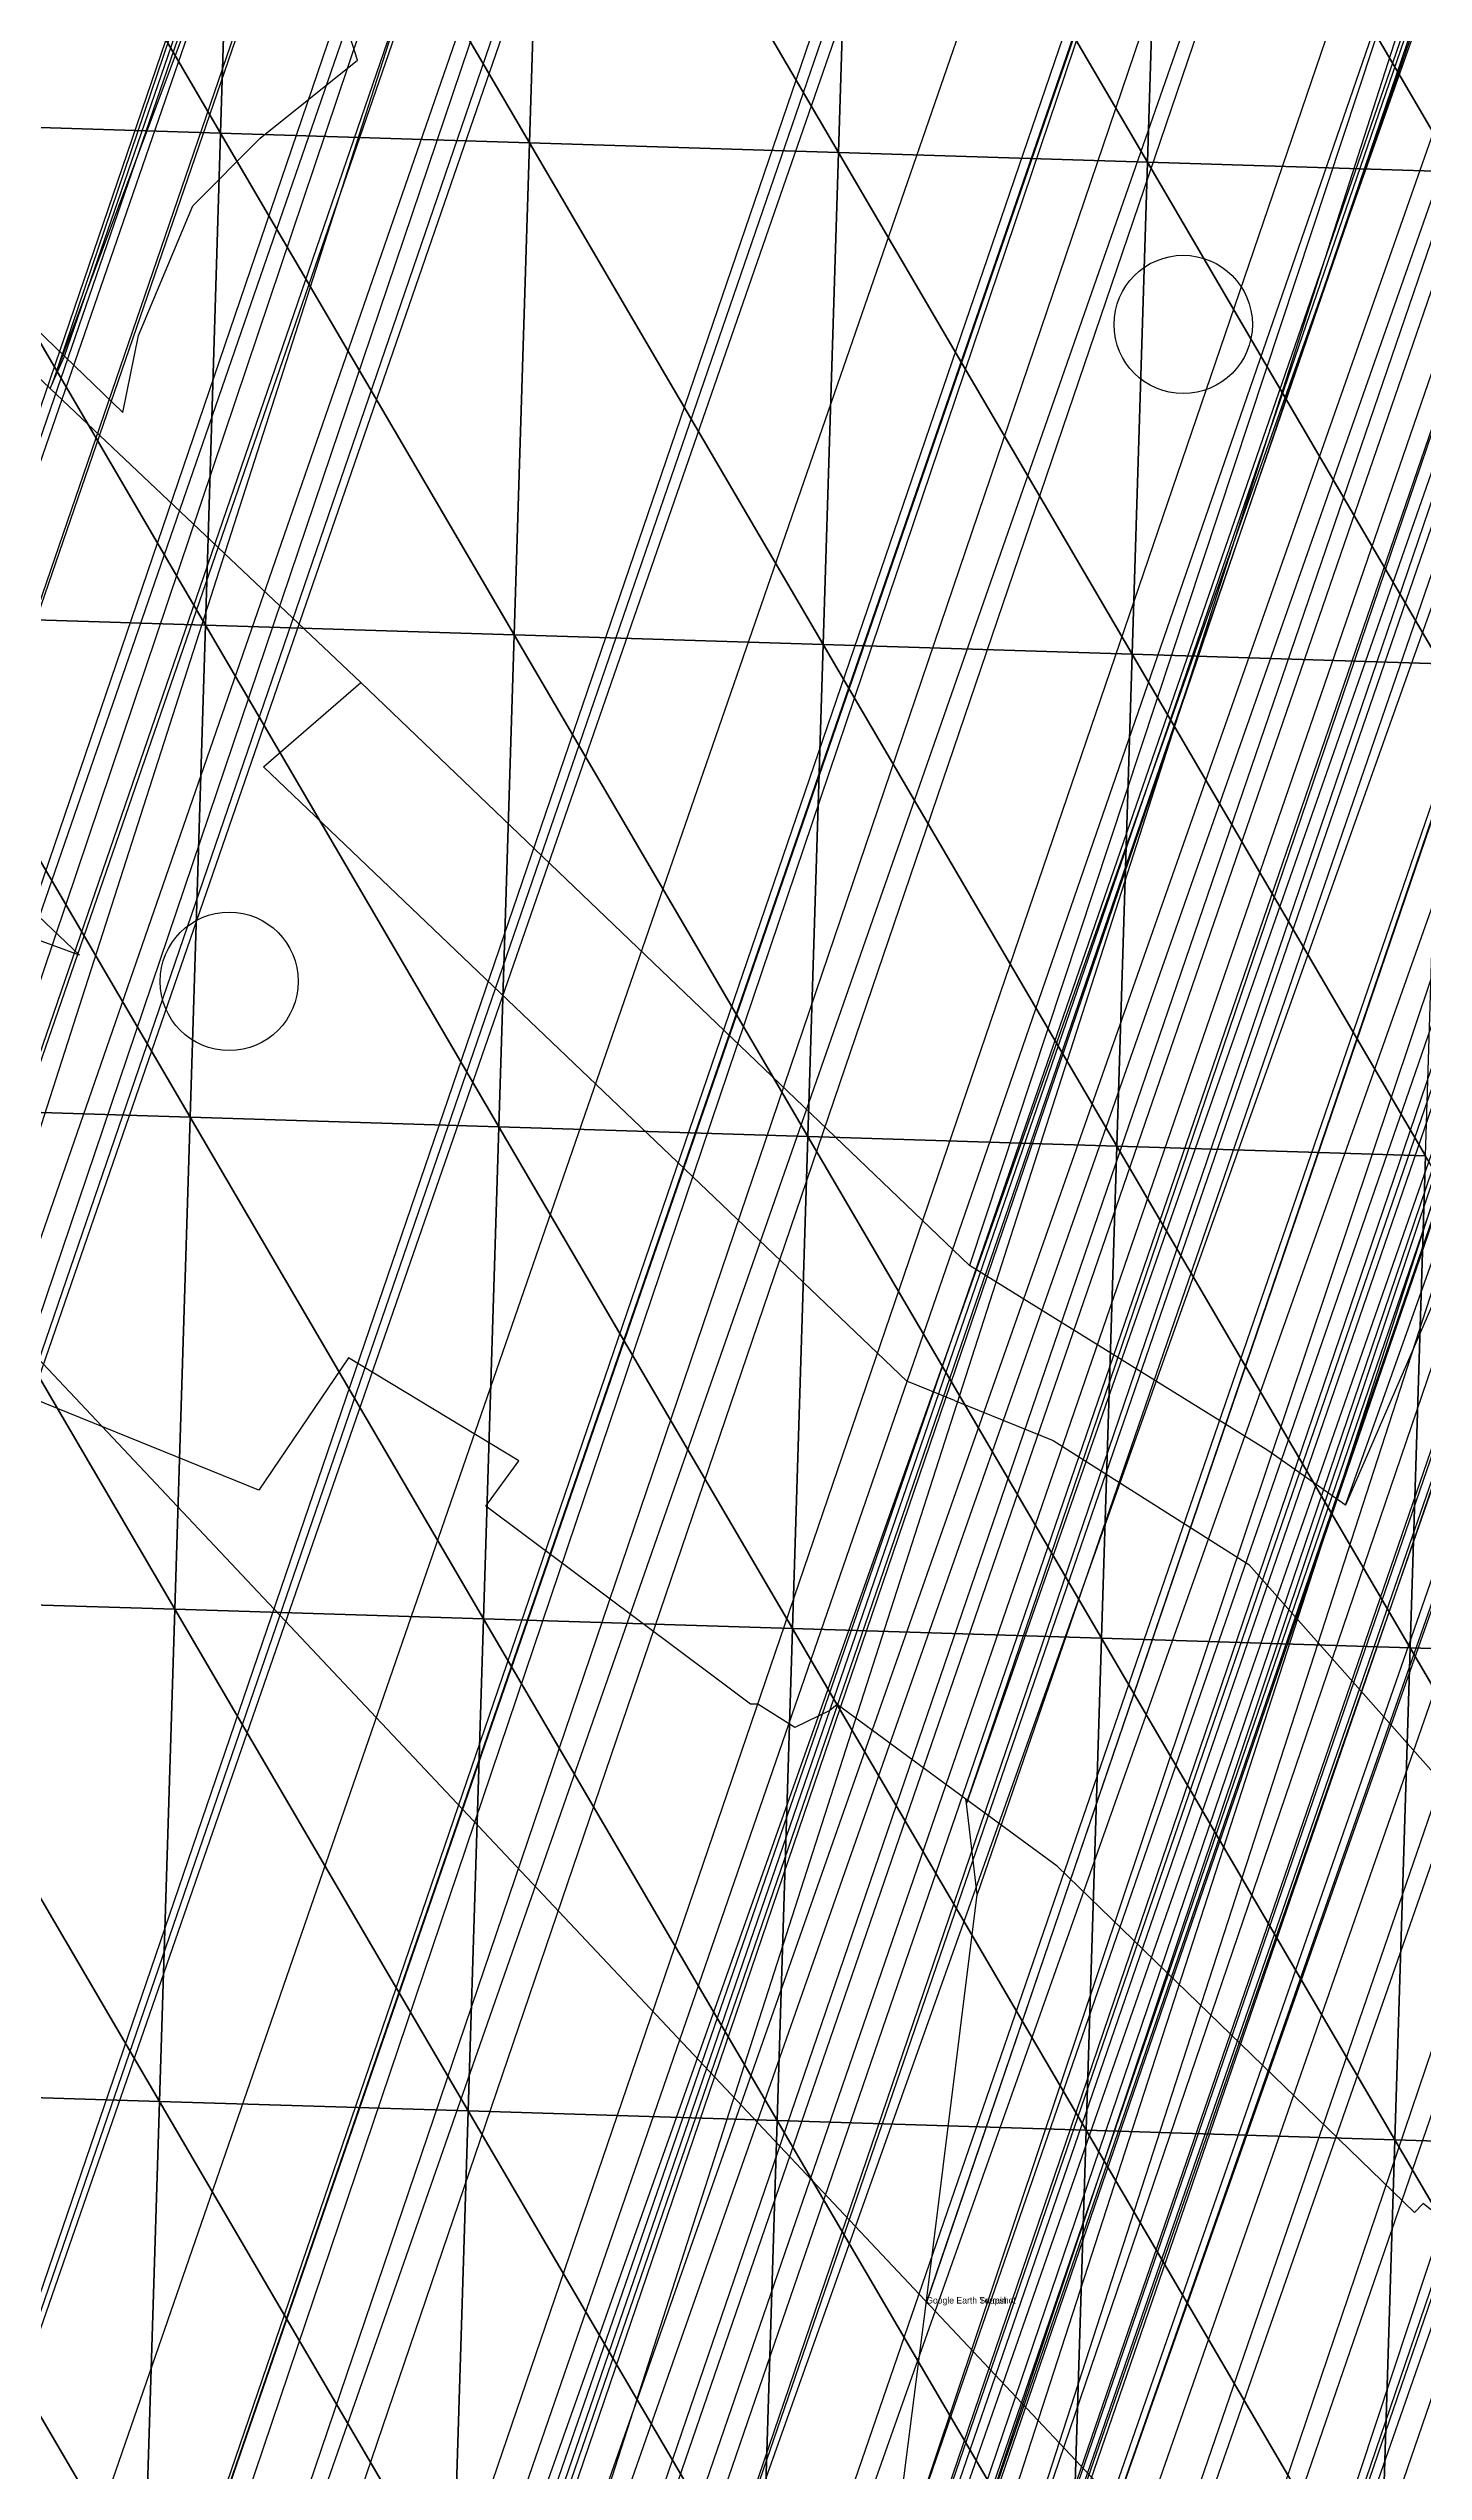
# Model space of a CAD drawing. Extents: x -1515 to 3065, y -1614 to 5536.
# Drawn here: x -136.3 to 77.2, y -26.1 to 349.9 of the extents above; entities that cross this region are included whole.
import ezdxf

# ---------------------------------------------------------------- set-up
doc = ezdxf.new("R2010")
doc.units = 0
doc.header["$MEASUREMENT"] = 0
doc.layers.get('0').update_dxf_attribs({"linetype": 'CONTINUOUS'})
for name, color, linetype in [('0710400000', 7, 'CONTINUOUS'), ('___', 6, 'CONTINUOUS'), ('_______________', 7, 'CONTINUOUS'), ('GOOGLE_EARTH_SNAPSHOT', 72, 'CONTINUOUS'), ('GOOGLE_EARTH_TERRAIN', 142, 'CONTINUOUS'), ('N-RAION', 1, 'CONTINUOUS')]:
    doc.layers.add(name, color=color, linetype=linetype)

# ---------------------------------------------------------------- blocks, each defined once
blk = doc.blocks.new('GOOGLE_EARTH_TERRAIN')
at = {"color": 8}
mesh = blk.add_polyface(dxfattribs=at)
corners = [(-109.53, 336.76, -1.96), (-155.1, 414.6, -3.96), (-157.48, 338.26, -1.96)]
mesh.append_faces([[corners[k] for k in face] for face in [(0, 1, 2)]], dxfattribs={"color": 8})
mesh = blk.add_polyface(dxfattribs=at)
corners = [(-107.15, 413.11, -2.96), (-155.1, 414.6, -3.96), (-109.53, 336.76, -1.96)]
mesh.append_faces([[corners[k] for k in face] for face in [(0, 1, 2)]], dxfattribs={"color": 8})
mesh = blk.add_polyface(dxfattribs=at)
corners = [(-61.58, 335.26, -1.96), (-107.15, 413.11, -2.96), (-109.53, 336.76, -1.96)]
mesh.append_faces([[corners[k] for k in face] for face in [(0, 1, 2)]], dxfattribs={"color": 8})
mesh = blk.add_polyface(dxfattribs=at)
corners = [(-59.2, 411.61, -1.96), (-107.15, 413.11, -2.96), (-61.58, 335.26, -1.96)]
mesh.append_faces([[corners[k] for k in face] for face in [(0, 1, 2)]], dxfattribs={"color": 8})
mesh = blk.add_polyface(dxfattribs=at)
corners = [(-13.63, 333.77, -1.96), (-59.2, 411.61, -1.96), (-61.58, 335.26, -1.96)]
mesh.append_faces([[corners[k] for k in face] for face in [(0, 1, 2)]], dxfattribs={"color": 8})
mesh = blk.add_polyface(dxfattribs=at)
corners = [(-11.25, 410.12, -1.96), (-59.2, 411.61, -1.96), (-13.63, 333.77, -1.96)]
mesh.append_faces([[corners[k] for k in face] for face in [(0, 1, 2)]], dxfattribs={"color": 8})
mesh = blk.add_polyface(dxfattribs=at)
corners = [(34.32, 332.28, -1.96), (-11.25, 410.12, -1.96), (-13.63, 333.77, -1.96)]
mesh.append_faces([[corners[k] for k in face] for face in [(0, 1, 2)]], dxfattribs={"color": 8})
mesh = blk.add_polyface(dxfattribs=at)
corners = [(36.7, 408.62, -1.96), (-11.25, 410.12, -1.96), (34.32, 332.28, -1.96)]
mesh.append_faces([[corners[k] for k in face] for face in [(0, 1, 2)]], dxfattribs={"color": 8})
mesh = blk.add_polyface(dxfattribs=at)
corners = [(82.27, 330.78, -2.96), (36.7, 408.62, -1.96), (34.32, 332.28, -1.96)]
mesh.append_faces([[corners[k] for k in face] for face in [(0, 1, 2)]], dxfattribs={"color": 8})
mesh = blk.add_polyface(dxfattribs=at)
corners = [(84.64, 407.13, -2.96), (36.7, 408.62, -1.96), (82.27, 330.78, -2.96)]
mesh.append_faces([[corners[k] for k in face] for face in [(0, 1, 2)]], dxfattribs={"color": 8})
mesh = blk.add_polyface(dxfattribs=at)
corners = [(-111.91, 260.41, -1.96), (-157.48, 338.26, -1.96), (-159.86, 261.91, -1.96)]
mesh.append_faces([[corners[k] for k in face] for face in [(0, 1, 2)]], dxfattribs={"color": 8})
mesh = blk.add_polyface(dxfattribs=at)
corners = [(-109.53, 336.76, -1.96), (-157.48, 338.26, -1.96), (-111.91, 260.41, -1.96)]
mesh.append_faces([[corners[k] for k in face] for face in [(0, 1, 2)]], dxfattribs={"color": 8})
mesh = blk.add_polyface(dxfattribs=at)
corners = [(-63.96, 258.92, -0.96), (-109.53, 336.76, -1.96), (-111.91, 260.41, -1.96)]
mesh.append_faces([[corners[k] for k in face] for face in [(0, 1, 2)]], dxfattribs={"color": 8})
mesh = blk.add_polyface(dxfattribs=at)
corners = [(-61.58, 335.26, -1.96), (-109.53, 336.76, -1.96), (-63.96, 258.92, -0.96)]
mesh.append_faces([[corners[k] for k in face] for face in [(0, 1, 2)]], dxfattribs={"color": 8})
mesh = blk.add_polyface(dxfattribs=at)
corners = [(-16.01, 257.42, -0.96), (-61.58, 335.26, -1.96), (-63.96, 258.92, -0.96)]
mesh.append_faces([[corners[k] for k in face] for face in [(0, 1, 2)]], dxfattribs={"color": 8})
mesh = blk.add_polyface(dxfattribs=at)
corners = [(-13.63, 333.77, -1.96), (-61.58, 335.26, -1.96), (-16.01, 257.42, -0.96)]
mesh.append_faces([[corners[k] for k in face] for face in [(0, 1, 2)]], dxfattribs={"color": 8})
mesh = blk.add_polyface(dxfattribs=at)
corners = [(31.94, 255.93, -0.96), (-13.63, 333.77, -1.96), (-16.01, 257.42, -0.96)]
mesh.append_faces([[corners[k] for k in face] for face in [(0, 1, 2)]], dxfattribs={"color": 8})
mesh = blk.add_polyface(dxfattribs=at)
corners = [(34.32, 332.28, -1.96), (-13.63, 333.77, -1.96), (31.94, 255.93, -0.96)]
mesh.append_faces([[corners[k] for k in face] for face in [(0, 1, 2)]], dxfattribs={"color": 8})
mesh = blk.add_polyface(dxfattribs=at)
corners = [(79.89, 254.44, -0.96), (34.32, 332.28, -1.96), (31.94, 255.93, -0.96)]
mesh.append_faces([[corners[k] for k in face] for face in [(0, 1, 2)]], dxfattribs={"color": 8})
mesh = blk.add_polyface(dxfattribs=at)
corners = [(82.27, 330.78, -2.96), (34.32, 332.28, -1.96), (79.89, 254.44, -0.96)]
mesh.append_faces([[corners[k] for k in face] for face in [(0, 1, 2)]], dxfattribs={"color": 8})
mesh = blk.add_polyface(dxfattribs=at)
corners = [(-114.29, 184.07, -1.96), (-159.86, 261.91, -1.96), (-162.24, 185.56, -1.96)]
mesh.append_faces([[corners[k] for k in face] for face in [(0, 1, 2)]], dxfattribs={"color": 8})
mesh = blk.add_polyface(dxfattribs=at)
corners = [(-111.91, 260.41, -1.96), (-159.86, 261.91, -1.96), (-114.29, 184.07, -1.96)]
mesh.append_faces([[corners[k] for k in face] for face in [(0, 1, 2)]], dxfattribs={"color": 8})
mesh = blk.add_polyface(dxfattribs=at)
corners = [(-66.34, 182.57, -0.96), (-111.91, 260.41, -1.96), (-114.29, 184.07, -1.96)]
mesh.append_faces([[corners[k] for k in face] for face in [(0, 1, 2)]], dxfattribs={"color": 8})
mesh = blk.add_polyface(dxfattribs=at)
corners = [(-63.96, 258.92, -0.96), (-111.91, 260.41, -1.96), (-66.34, 182.57, -0.96)]
mesh.append_faces([[corners[k] for k in face] for face in [(0, 1, 2)]], dxfattribs={"color": 8})
mesh = blk.add_polyface(dxfattribs=at)
corners = [(-18.39, 181.08, 0.04), (-63.96, 258.92, -0.96), (-66.34, 182.57, -0.96)]
mesh.append_faces([[corners[k] for k in face] for face in [(0, 1, 2)]], dxfattribs={"color": 8})
mesh = blk.add_polyface(dxfattribs=at)
corners = [(-16.01, 257.42, -0.96), (-63.96, 258.92, -0.96), (-18.39, 181.08, 0.04)]
mesh.append_faces([[corners[k] for k in face] for face in [(0, 1, 2)]], dxfattribs={"color": 8})
mesh = blk.add_polyface(dxfattribs=at)
corners = [(29.56, 179.58, 0.04), (-16.01, 257.42, -0.96), (-18.39, 181.08, 0.04)]
mesh.append_faces([[corners[k] for k in face] for face in [(0, 1, 2)]], dxfattribs={"color": 8})
mesh = blk.add_polyface(dxfattribs=at)
corners = [(31.94, 255.93, -0.96), (-16.01, 257.42, -0.96), (29.56, 179.58, 0.04)]
mesh.append_faces([[corners[k] for k in face] for face in [(0, 1, 2)]], dxfattribs={"color": 8})
mesh = blk.add_polyface(dxfattribs=at)
corners = [(77.51, 178.09, 1.04), (31.94, 255.93, -0.96), (29.56, 179.58, 0.04)]
mesh.append_faces([[corners[k] for k in face] for face in [(0, 1, 2)]], dxfattribs={"color": 8})
mesh = blk.add_polyface(dxfattribs=at)
corners = [(79.89, 254.44, -0.96), (31.94, 255.93, -0.96), (77.51, 178.09, 1.04)]
mesh.append_faces([[corners[k] for k in face] for face in [(0, 1, 2)]], dxfattribs={"color": 8})
mesh = blk.add_polyface(dxfattribs=at)
corners = [(-116.67, 107.72, -0.96), (-162.24, 185.56, -1.96), (-164.62, 109.21, -1.96)]
mesh.append_faces([[corners[k] for k in face] for face in [(0, 1, 2)]], dxfattribs={"color": 8})
mesh = blk.add_polyface(dxfattribs=at)
corners = [(-114.29, 184.07, -1.96), (-162.24, 185.56, -1.96), (-116.67, 107.72, -0.96)]
mesh.append_faces([[corners[k] for k in face] for face in [(0, 1, 2)]], dxfattribs={"color": 8})
mesh = blk.add_polyface(dxfattribs=at)
corners = [(-68.72, 106.22, 0.04), (-114.29, 184.07, -1.96), (-116.67, 107.72, -0.96)]
mesh.append_faces([[corners[k] for k in face] for face in [(0, 1, 2)]], dxfattribs={"color": 8})
mesh = blk.add_polyface(dxfattribs=at)
corners = [(-66.34, 182.57, -0.96), (-114.29, 184.07, -1.96), (-68.72, 106.22, 0.04)]
mesh.append_faces([[corners[k] for k in face] for face in [(0, 1, 2)]], dxfattribs={"color": 8})
mesh = blk.add_polyface(dxfattribs=at)
corners = [(-20.77, 104.73, 0.04), (-66.34, 182.57, -0.96), (-68.72, 106.22, 0.04)]
mesh.append_faces([[corners[k] for k in face] for face in [(0, 1, 2)]], dxfattribs={"color": 8})
mesh = blk.add_polyface(dxfattribs=at)
corners = [(-18.39, 181.08, 0.04), (-66.34, 182.57, -0.96), (-20.77, 104.73, 0.04)]
mesh.append_faces([[corners[k] for k in face] for face in [(0, 1, 2)]], dxfattribs={"color": 8})
mesh = blk.add_polyface(dxfattribs=at)
corners = [(27.18, 103.23, 0.04), (-18.39, 181.08, 0.04), (-20.77, 104.73, 0.04)]
mesh.append_faces([[corners[k] for k in face] for face in [(0, 1, 2)]], dxfattribs={"color": 8})
mesh = blk.add_polyface(dxfattribs=at)
corners = [(29.56, 179.58, 0.04), (-18.39, 181.08, 0.04), (27.18, 103.23, 0.04)]
mesh.append_faces([[corners[k] for k in face] for face in [(0, 1, 2)]], dxfattribs={"color": 8})
mesh = blk.add_polyface(dxfattribs=at)
corners = [(75.13, 101.74, 0.04), (29.56, 179.58, 0.04), (27.18, 103.23, 0.04)]
mesh.append_faces([[corners[k] for k in face] for face in [(0, 1, 2)]], dxfattribs={"color": 8})
mesh = blk.add_polyface(dxfattribs=at)
corners = [(77.51, 178.09, 1.04), (29.56, 179.58, 0.04), (75.13, 101.74, 0.04)]
mesh.append_faces([[corners[k] for k in face] for face in [(0, 1, 2)]], dxfattribs={"color": 8})
mesh = blk.add_polyface(dxfattribs=at)
corners = [(123.08, 100.25, 0.04), (77.51, 178.09, 1.04), (75.13, 101.74, 0.04)]
mesh.append_faces([[corners[k] for k in face] for face in [(0, 1, 2)]], dxfattribs={"color": 8})
mesh = blk.add_polyface(dxfattribs=at)
corners = [(-119.05, 31.37, 0.04), (-164.62, 109.21, -1.96), (-167, 32.87, -0.96)]
mesh.append_faces([[corners[k] for k in face] for face in [(0, 1, 2)]], dxfattribs={"color": 8})
mesh = blk.add_polyface(dxfattribs=at)
corners = [(-116.67, 107.72, -0.96), (-164.62, 109.21, -1.96), (-119.05, 31.37, 0.04)]
mesh.append_faces([[corners[k] for k in face] for face in [(0, 1, 2)]], dxfattribs={"color": 8})
mesh = blk.add_polyface(dxfattribs=at)
corners = [(-71.1, 29.88, 1.04), (-116.67, 107.72, -0.96), (-119.05, 31.37, 0.04)]
mesh.append_faces([[corners[k] for k in face] for face in [(0, 1, 2)]], dxfattribs={"color": 8})
mesh = blk.add_polyface(dxfattribs=at)
corners = [(-68.72, 106.22, 0.04), (-116.67, 107.72, -0.96), (-71.1, 29.88, 1.04)]
mesh.append_faces([[corners[k] for k in face] for face in [(0, 1, 2)]], dxfattribs={"color": 8})
mesh = blk.add_polyface(dxfattribs=at)
corners = [(-23.15, 28.38, 1.04), (-68.72, 106.22, 0.04), (-71.1, 29.88, 1.04)]
mesh.append_faces([[corners[k] for k in face] for face in [(0, 1, 2)]], dxfattribs={"color": 8})
mesh = blk.add_polyface(dxfattribs=at)
corners = [(-20.77, 104.73, 0.04), (-68.72, 106.22, 0.04), (-23.15, 28.38, 1.04)]
mesh.append_faces([[corners[k] for k in face] for face in [(0, 1, 2)]], dxfattribs={"color": 8})
mesh = blk.add_polyface(dxfattribs=at)
corners = [(24.8, 26.89, 0.04), (-20.77, 104.73, 0.04), (-23.15, 28.38, 1.04)]
mesh.append_faces([[corners[k] for k in face] for face in [(0, 1, 2)]], dxfattribs={"color": 8})
mesh = blk.add_polyface(dxfattribs=at)
corners = [(27.18, 103.23, 0.04), (-20.77, 104.73, 0.04), (24.8, 26.89, 0.04)]
mesh.append_faces([[corners[k] for k in face] for face in [(0, 1, 2)]], dxfattribs={"color": 8})
mesh = blk.add_polyface(dxfattribs=at)
corners = [(72.76, 25.39, -1.96), (27.18, 103.23, 0.04), (24.8, 26.89, 0.04)]
mesh.append_faces([[corners[k] for k in face] for face in [(0, 1, 2)]], dxfattribs={"color": 8})
mesh = blk.add_polyface(dxfattribs=at)
corners = [(75.13, 101.74, 0.04), (27.18, 103.23, 0.04), (72.76, 25.39, -1.96)]
mesh.append_faces([[corners[k] for k in face] for face in [(0, 1, 2)]], dxfattribs={"color": 8})
mesh = blk.add_polyface(dxfattribs=at)
corners = [(120.71, 23.9, -1.96), (75.13, 101.74, 0.04), (72.76, 25.39, -1.96)]
mesh.append_faces([[corners[k] for k in face] for face in [(0, 1, 2)]], dxfattribs={"color": 8})
mesh = blk.add_polyface(dxfattribs=at)
corners = [(123.08, 100.25, 0.04), (75.13, 101.74, 0.04), (120.71, 23.9, -1.96)]
mesh.append_faces([[corners[k] for k in face] for face in [(0, 1, 2)]], dxfattribs={"color": 8})
mesh = blk.add_polyface(dxfattribs=at)
corners = [(-121.43, -44.98, -0.96), (-167, 32.87, -0.96), (-169.38, -43.48, -0.96)]
mesh.append_faces([[corners[k] for k in face] for face in [(0, 1, 2)]], dxfattribs={"color": 8})
mesh = blk.add_polyface(dxfattribs=at)
corners = [(-119.05, 31.37, 0.04), (-167, 32.87, -0.96), (-121.43, -44.98, -0.96)]
mesh.append_faces([[corners[k] for k in face] for face in [(0, 1, 2)]], dxfattribs={"color": 8})
mesh = blk.add_polyface(dxfattribs=at)
corners = [(-73.48, -46.47, -0.96), (-119.05, 31.37, 0.04), (-121.43, -44.98, -0.96)]
mesh.append_faces([[corners[k] for k in face] for face in [(0, 1, 2)]], dxfattribs={"color": 8})
mesh = blk.add_polyface(dxfattribs=at)
corners = [(-71.1, 29.88, 1.04), (-119.05, 31.37, 0.04), (-73.48, -46.47, -0.96)]
mesh.append_faces([[corners[k] for k in face] for face in [(0, 1, 2)]], dxfattribs={"color": 8})
mesh = blk.add_polyface(dxfattribs=at)
corners = [(-25.53, -47.97, -0.96), (-71.1, 29.88, 1.04), (-73.48, -46.47, -0.96)]
mesh.append_faces([[corners[k] for k in face] for face in [(0, 1, 2)]], dxfattribs={"color": 8})
mesh = blk.add_polyface(dxfattribs=at)
corners = [(-23.15, 28.38, 1.04), (-71.1, 29.88, 1.04), (-25.53, -47.97, -0.96)]
mesh.append_faces([[corners[k] for k in face] for face in [(0, 1, 2)]], dxfattribs={"color": 8})
mesh = blk.add_polyface(dxfattribs=at)
corners = [(22.43, -49.46, -0.96), (-23.15, 28.38, 1.04), (-25.53, -47.97, -0.96)]
mesh.append_faces([[corners[k] for k in face] for face in [(0, 1, 2)]], dxfattribs={"color": 8})
mesh = blk.add_polyface(dxfattribs=at)
corners = [(24.8, 26.89, 0.04), (-23.15, 28.38, 1.04), (22.43, -49.46, -0.96)]
mesh.append_faces([[corners[k] for k in face] for face in [(0, 1, 2)]], dxfattribs={"color": 8})
mesh = blk.add_polyface(dxfattribs=at)
corners = [(70.38, -50.95, -0.96), (24.8, 26.89, 0.04), (22.43, -49.46, -0.96)]
mesh.append_faces([[corners[k] for k in face] for face in [(0, 1, 2)]], dxfattribs={"color": 8})
mesh = blk.add_polyface(dxfattribs=at)
corners = [(72.76, 25.39, -1.96), (24.8, 26.89, 0.04), (70.38, -50.95, -0.96)]
mesh.append_faces([[corners[k] for k in face] for face in [(0, 1, 2)]], dxfattribs={"color": 8})
mesh = blk.add_polyface(dxfattribs=at)
corners = [(118.33, -52.45, -0.96), (72.76, 25.39, -1.96), (70.38, -50.95, -0.96)]
mesh.append_faces([[corners[k] for k in face] for face in [(0, 1, 2)]], dxfattribs={"color": 8})
mesh = blk.add_polyface(dxfattribs=at)
corners = [(120.71, 23.9, -1.96), (72.76, 25.39, -1.96), (118.33, -52.45, -0.96)]
mesh.append_faces([[corners[k] for k in face] for face in [(0, 1, 2)]], dxfattribs={"color": 8})
blk = doc.blocks.new('GOOGLE_EARTH_SNAPSHOT')
at = {"color": 8}
mesh = blk.add_polyface(dxfattribs=at)
corners = [(970.04, -1029.46), (-975.53, 1035.84), (-1038.32, -966.89), (1032.05, 973.28)]
mesh.append_faces([[corners[k] for k in face] for face in [(0, 1, 2), (1, 0, 3)]], dxfattribs={"vtx0": -1, "color": 8})

msp = doc.modelspace()

# ---------------------------------------------------------------- linework, layer by layer
at = {"layer": '0710400000', "color": 5}
for p, q in [((-133.78, 302.15), (1402.03, 4756.26)), ((1364.97, 4732.43), (-135.67, 297.85)), ((-135.67, 297.85), (1482.83, 4618.21)), ((1482.83, 4618.21), (6.71, 161.07)), ((65.09, 123.86), (1621.44, 4513.44)), ((6.23, 77.59), (1510.39, 4505.25)), ((0, 0), (1526.99, 4478.41)), ((1543.79, 4478.87), (6.23, 77.59)), ((1526.99, 4478.41), (7.9, 63.49)), ((1504.33, 4419.27), (0, 0)), ((1476.09, 4375.26), (-5.84, -45.47)), ((1510.26, 4339.59), (-9.98, -90.06)), ((-5.84, -45.47), (1510.26, 4339.59)), ((1471.54, 4331.68), (-9.98, -90.06)), ((-260.99, -95.52), (1258.9, 4320.03)), ((1260, 4319.52), (-247.51, -102.71)), ((1421.1, 4316.91), (-12.73, -110.97)), ((1251.12, 4312.38), (-260.99, -95.52)), ((-247.51, -102.71), (1276.33, 4308.6)), ((1276.33, 4308.6), (-241.54, -108.41)), ((1418.01, 4294.36), (-15.77, -133.96)), ((-234.52, -114.77), (1292.24, 4291.68)), ((-110.98, -194.12), (1417.82, 4292.99)), ((1517.77, 4262.98), (-18, -150.77)), ((1316.81, 4258.37), (-195.33, -167.45)), ((-179.47, -181), (1348.17, 4232.49)), ((1348.17, 4232.49), (-162.47, -185.5)), ((1521.33, 4231.99), (-21.68, -177.39)), ((-162.47, -185.5), (1360.22, 4229.55)), ((1361.71, 4229.19), (-142.29, -189.15)), ((1463.25, 4213.08), (-56.23, -202.8)), ((-41.39, -206.68), (1463.25, 4213.08)), ((1352.87, 4205.71), (-162.47, -185.5)), ((1507.53, 4194), (-28.25, -212.24)), ((-21.17, -289.53), (1507.53, 4194)), ((-238.83, -295.83), (1292.02, 4154.49)), ((-286.83, -287.99), (1213.97, 4149.98)), ((-344.67, -312.21), (1172.95, 4130.1)), ((1227.87, 4126.79), (-286.83, -287.99)), ((1493.61, 4127.13), (-60.06, -285.62)), ((-21.17, -289.53), (1493.61, 4127.13)), ((1292.84, 4118.07), (-238.83, -295.83)), ((-312.34, -313.52), (1217.55, 4115.72)), ((-286.83, -287.99), (1233.32, 4113.52)), ((-188.95, -302.51), (1311.17, 4115.55)), ((1384.79, 4114.4), (-119.26, -300.57)), ((-188.95, -302.51), (1353.05, 4112.2)), ((-344.67, -312.21), (1175.79, 4103.93)), ((1175.79, 4103.93), (-312.34, -313.52)), ((-344.67, -312.21), (1175.87, 4078.01)), ((1397.96, 4067.51), (-121.19, -347.41)), ((-118.55, -386.86), (1397.96, 4067.51)), ((1438.56, 4059.19), (-121.19, -347.41)), ((1450.84, 4057.1), (-60.06, -285.62)), ((-119.49, -407.14), (1400.5, 4027.88)), ((1400.5, 4027.88), (-118.55, -386.86)), ((1483.35, 4029.84), (-21.17, -289.53)), ((-118.55, -386.86), (1418.13, 4023.07)), ((1370.92, 4011.48), (-189.87, -397.93)), ((-119.49, -407.14), (1380.67, 4010.29)), ((1399.37, 4006.9), (-119.49, -407.14)), ((-119.48, -443.11), (1399.57, 3975.82)), ((1411.03, 3971.55), (-119.48, -443.11)), ((1399.3, 3966.6), (-119.67, -449.36)), ((1399.3, 3966.6), (-119.48, -443.11)), ((1337.14, 3956.81), (-186.87, -481.7)), ((-179.54, -450.04), (1337.14, 3956.81)), ((-214.08, -489.9), (1308.31, 3939.14)), ((-210.64, -476.83), (1308.31, 3939.14)), ((1308.31, 3939.14), (-189.87, -397.93)), ((-121.33, -504.38), (1397.78, 3913.58)), ((-121.33, -504.38), (1418.75, 3910.77)), ((1317.53, 3857.86), (-231.76, -557.4)), ((-125.22, -562.26), (1370.41, 3854.66)), ((1393.51, 3850.19), (-125.22, -562.26)), ((-128.7, -618.86), (1391.33, 3814.51)), ((1269.46, 3811.41), (-256.49, -603.95)), ((-128.7, -618.86), (1334.54, 3805.43)), ((1290.48, 3786.76), (-259.86, -626.87)), ((1150.64, 3703.32), (-273.19, -724.7)), ((-273.19, -724.7), (1296.27, 3684.87)), ((-279.62, -765.19), (1239.34, 3650.75)), ((-422.66, -968.31), (1087.93, 3500.51)), ((927.38, 3496.72), (-505.92, -963.96)), ((1121.65, 3369.62), (-397.55, -1071.1)), ((-397.55, -1071.1), (1121.4, 3344)), ((1081.46, 3337.57), (-425.35, -1076.18)), ((-135.67, 297.85), (-133.78, 302.15)), ((7.9, 63.49), (6.23, 77.59))]:
    msp.add_line(p, q, dxfattribs=at)
at = {"layer": '___', "color": 6}
for p, q in [((-135.99, 297.17), (-170.05, 329.41)), ((-135.99, 297.17), (-135.67, 297.85)), ((-87.76, 251.53), (-135.99, 297.17)), ((-204.19, 278.25), (-131.42, 209.23)), ((-102.87, 238.47), (-87.76, 251.53)), ((6.71, 161.07), (-87.76, 251.53)), ((-3.01, 143.1), (-102.87, 238.47)), ((-131.42, 209.23), (-170.79, 223.6)), ((-103.63, 126.21), (-213.59, 170.83)), ((53.02, 132.37), (6.71, 161.07)), ((80.42, 159.33), (65.09, 123.86)), ((-89.67, 146.73), (-103.63, 126.21)), ((-63.26, 130.74), (-89.67, 146.73)), ((4.39, 140.11), (-3.01, 143.1)), ((4.39, 140.11), (19.68, 133.93)), ((19.68, 133.93), (50.06, 114.67)), ((65.09, 123.86), (53.02, 132.37)), ((-68.38, 123.75), (-63.26, 130.74)), ((-32.24, 96.73), (-68.38, 123.75)), ((50.06, 114.67), (127.96, 26.82)), ((-27.28, 93.02), (-32.24, 96.73)), ((-26.13, 93.02), (-27.28, 93.02)), ((-20.41, 89.4), (-26.13, 93.02)), ((-14.99, 92.03), (-20.41, 89.4)), ((-13.84, 92.96), (-14.99, 92.03)), ((6.15, 78.28), (-13.84, 92.96)), ((6.23, 77.59), (6.15, 78.28)), ((20.31, 67.88), (6.15, 78.28)), ((75.78, 14.12), (20.31, 67.88)), ((0, 0), (7.9, 63.49)), ((77.12, 15.54), (75.78, 14.12)), ((88.96, 5.93), (77.12, 15.54)), ((-5.84, -45.47), (0, 0))]:
    msp.add_line(p, q, dxfattribs=at)
at = {"layer": '_______________', "color": 5}
for p, q in [((-88.31, 348.09), (-92.23, 360.5)), ((-185.83, 352.48), (-133.78, 302.15)), ((-103.4, 336.02), (-88.31, 348.09)), ((-113.84, 325.52), (-103.4, 336.02)), ((-122.3, 305.38), (-113.84, 325.52)), ((-124.74, 293.41), (-122.3, 305.38)), ((-133.78, 302.15), (-124.74, 293.41))]:
    msp.add_line(p, q, dxfattribs=at)
at = {"layer": 'N-RAION', "color": 1}
for centre in [(39.89, 307.09), (-108.21, 205.16)]:
    msp.add_circle(centre, 10.73, dxfattribs=at)

# ---------------------------------------------------------------- block references
at = {"layer": 'GOOGLE_EARTH_SNAPSHOT'}
ref = msp.add_blockref('GOOGLE_EARTH_SNAPSHOT', (0, 0), dxfattribs=at)
ref.add_attrib('Skp_GroupInstanceName', 'Google Earth Snapshot', (0, 0), dxfattribs={"layer": '0', "height": 1})
at = {"layer": 'GOOGLE_EARTH_TERRAIN'}
ref = msp.add_blockref('GOOGLE_EARTH_TERRAIN', (0, 0), dxfattribs=at)
ref.add_attrib('Skp_GroupInstanceName', 'Google Earth Terrain', (0, 0), dxfattribs={"layer": '0', "height": 1})

doc.saveas('drawing.dxf')
